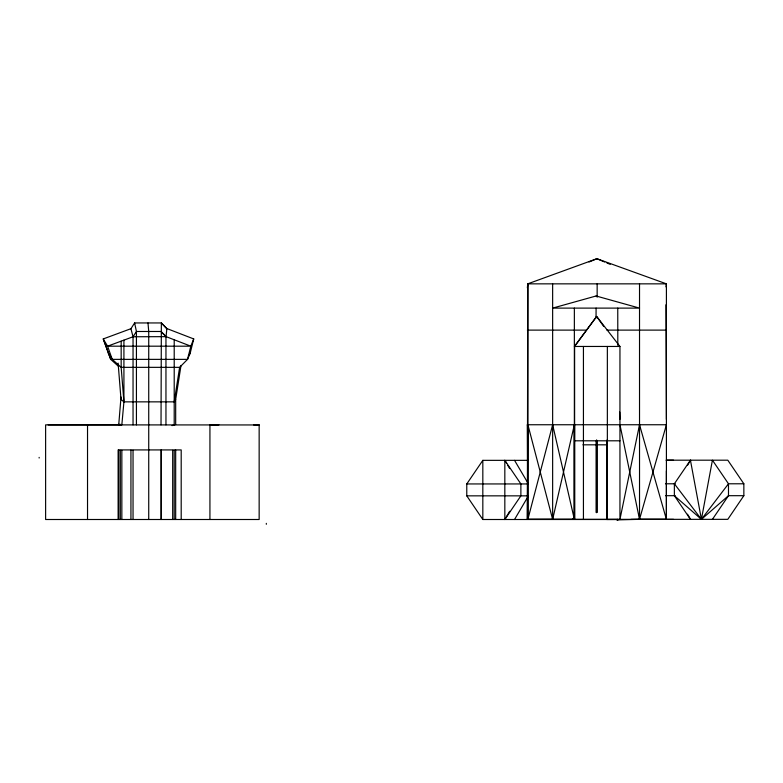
<?xml version="1.0" encoding="UTF-8"?>
<svg xmlns="http://www.w3.org/2000/svg" width="783" height="783" viewBox="0 0 783 783"><rect width="100%" height="100%" fill="white"/><g stroke="black" fill="none" stroke-linecap="round" stroke-linejoin="round"><path stroke-width="1.17" d="M527.899 519.286L552.641 424.748L574.36 519.344L574.36 424.748L552.641 519.393L574.36 519.344L574.614 424.748M666.411 470.857L666.411 519.403L639.525 519.344L619.95 424.748M552.641 519.286L527.36 519.344L527.899 424.748L552.641 519.374L552.641 283.847M161.024 424.866L161.357 322.948L134.617 322.948L130.937 328.694L103.248 338.931L110.716 359.368L118.742 366.542M120.974 425.394L118.762 424.445L121.013 397.02M123.92 340.145L123.92 401.855L121.845 424.866L118.762 424.445L121.189 424.445M166.71 328.694L161.357 322.948L166.877 328.566L165.957 337.581L165.957 424.866M666.264 460.189L727.798 460.189L743.85 483.786L743.85 495.688L727.798 519.344L527.36 519.344L527.742 283.847L596.881 258.713L666.411 283.847L666.411 519.403L639.525 424.748L619.95 519.344L619.95 346.458L596.666 316.449L574.36 346.458L619.95 346.458M527.36 287.88L527.742 283.847L666.411 283.847L666 286.872M118.116 363.136L121.013 399.447L123.92 401.855L174.208 401.855L179.62 367.344L187.538 359.368L190.171 353.26L193.724 338.931L166.877 328.566M172.015 425.619L175.676 424.445L175.676 399.447L181.01 365.436M527.36 519.344L528.29 515.801M617.268 519.344L617.053 519.902L638.987 519.344M193.724 338.931L190.817 346.184L187.538 359.368L112.253 359.368L108.328 353.26L110.09 354.836M504.829 519.501L520.881 495.845L520.881 483.943L504.829 460.345L504.829 519.501L509.664 511.27M514.539 519.501L527.84 496.872M687.513 465.317L690.596 460.189M174.208 401.855L175.676 399.447M133.041 424.866L133.041 336.768L136.428 331.483L134.617 322.948M712.422 519.344L728.484 495.688L728.484 483.786L712.422 460.189L701.421 519.344L674.369 495.688L674.369 483.786L690.43 460.189L701.421 519.344L728.484 495.688L743.85 495.688M188.39 355.874L190.171 353.26M617.679 519.501L482.827 519.501L466.776 495.845L466.776 483.943L482.827 460.345L528.222 460.345M110.716 359.368L103.248 338.931L107.574 346.184L190.817 346.184L166.113 336.651L163.569 334.067M618.12 519.344L617.053 519.902L619.412 519.403M589.031 262.002L596.881 258.713L604.672 262.002M136.428 424.866L136.428 331.483L161.024 331.483L166.113 336.651L133.041 336.768L107.574 346.184L112.253 359.368L121.169 367.344L179.62 367.344M210.284 425.14L218.917 424.866M119.868 424.826L48.194 424.866M666.255 460.208L673.537 460.189M606.678 519.501L617.63 519.462M631.01 519.423L673.537 519.344M527.36 330.113L586.408 330.113M606.923 330.113L666.411 330.113M527.899 283.847L527.899 519.374L527.36 424.748L666.411 424.748L639.525 519.344L639.525 283.847M574.614 440.8L619.95 440.8M582.895 444.822L606.815 444.822M665.481 483.786L675.21 483.786M743.85 483.786L728.484 483.786L701.421 519.344L674.369 483.786M466.776 483.943L528.447 483.943M665.481 495.688L675.21 495.688M466.776 495.845L528.447 495.845M253.526 424.866L259.153 424.954L45.62 424.866L45.62 519.501L259.153 519.501L259.153 424.807M118.762 424.445L120.308 424.866M606.894 262.951L610.231 264.36M572.882 518.561L574.076 519.403M161.024 331.483L163.5 334.135M603.713 326.452L596.666 316.449L574.614 346.458L574.614 519.344L574.36 424.748M674.369 495.688L690.43 519.344M687.513 514.206L690.596 519.344M514.539 460.345L527.84 482.915M504.829 460.345L506.64 463.419M507.844 465.474L509.664 468.547M527.36 424.748L528.29 428.301M130.937 328.694L133.041 336.768M147.987 322.948L148.731 331.483L148.731 449.922M123.92 401.855L121.169 367.344L121.169 341.163M619.735 412.044L619.95 419.326M665.942 304.773L666.411 419.394M617.758 308.111L617.807 345.293M607.354 346.458L607.354 519.344M606.815 440.105L606.815 519.403M597.155 283.847L597.155 297.197M597.155 440.76L597.155 512.434M596.617 439.87L596.617 512.718M596.088 308.111L596.039 317.918M596.088 441.025L596.088 512.434M583.433 346.458L583.433 519.344M574.36 308.111L574.36 519.344M482.827 460.345L482.827 519.501M266.318 523.367L266.318 524.287M209.932 424.866L209.932 519.501M181.196 519.501L181.196 449.922L118.125 449.922L118.125 519.501M175.676 450.039L175.676 519.501M174.208 339.783L174.208 424.866M174.208 450.342L174.208 519.501M172.681 450.342L172.681 519.501M161.357 450.059L161.357 519.501M161.024 450.117L161.024 519.501M148.731 450.342L148.731 519.501M133.041 450.284L133.041 519.501M130.937 450.147L130.937 519.501M121.845 450.342L121.845 519.501M120.308 450.342L120.308 519.501M118.762 450.039L118.762 519.501M87.53 424.866L87.53 519.501M39.15 457.389L39.15 458.016M596.088 295.984L552.641 308.111L639.525 308.111L596.088 295.984"/></g></svg>
